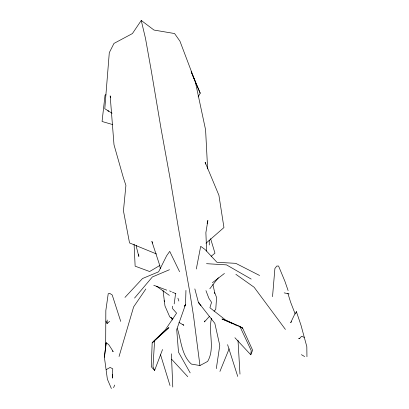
<?xml version="1.0" encoding="UTF-8"?>
<svg xmlns="http://www.w3.org/2000/svg" width="409" height="409" viewBox="0 0 409 409"><rect width="100%" height="100%" fill="white"/><g stroke="black" fill="none" stroke-linecap="round" stroke-linejoin="round"><path stroke-width="0.61" d="M120.727 321.402L112.224 294.996L109.612 293.289L108.216 293.759L105.834 310.543L105.67 346.771L104.392 357.246L107.373 379.169L111.386 388.55M185.947 290.37L185.548 304.475L176.719 329.552L178.493 352.169L190.175 372.865M109.612 321.31L107.086 323.57L107.204 320.032M154.602 370.457L151.269 366.704L152.174 342.865L168.943 327.573L154.633 340.278L152.997 366.551L154.602 370.457L162.547 349.516M214.551 293.647L214.648 292.399L212.905 284.327M272.527 296.678L274.899 268.498L276.75 266.065L278.56 266.014L284.935 281.372L288.115 290.569M234.909 337.732L250.778 354.792L251.203 350.554L239.878 326.392L221.954 318.938L232.859 323.79M136.427 245.339L136.284 246.561L138.84 256.448L138.677 254.602M104.392 357.246L106.182 342.711L108.717 344.593L113.237 351.602L112.23 350.958M105.67 346.771L106.182 342.711M296.274 312.885L296.428 311.724L300.993 325.221L306.827 346.684L306.944 356.699M174.178 303.902L175.599 293.616M216.305 368.606L219.781 345.441L214.832 323.34L198.396 302.384L194.837 288.923M196.315 268.989L200.681 246.336L205.052 249.495L216.959 262.302L235.763 263.335L259.597 275.487M211.499 318.274C208.079 332.312 215.303 348.32 207.649 361.418L199.95 365.544L191.356 364.071C181.458 355.104 181.207 340.421 177.342 328.514M207.123 223.493L207.884 220.436L205.88 232.624L206.617 251.06M119.05 356.51L133.641 306.862L145.844 288.989M250.778 354.792L252.614 350.196L242.619 328.136L239.878 326.392M219.924 371.428L229.137 348.821M113.574 387.671L114.719 385.068M204.919 320.861L204.398 321.955L209.444 316.356M184.669 306.07L185.548 304.475L184.602 306.096M198.114 96.907L200.216 93.17L192.368 74.53M200.216 93.17L195.374 81.928L179.95 41.186L174.592 33.548L153.978 30.051L141.243 20.45L132.419 33.564L113.973 43.42L109.295 52.695L104.796 108.712L112.081 113.247M296.428 311.724L294.664 314.306L290.681 322.701L291.423 321.714M209.807 288.785L218.35 277.767M134.566 298.064L152.363 276.959L169.474 269.715M214.076 311.229L215.758 309.362L216.591 297.537L214.648 292.399M124.965 297.415L142.526 278.524L158.631 271.801L166.637 255.753L169.725 251.377L179.577 271.714M154.633 340.278L152.174 342.865L165.405 329.69L176.586 313.156L172.613 308.657L172.388 306.188M205.962 243.263L223.948 227.552L218.907 195.267L205.134 162.25L205.625 164.091M211.156 256.264L214.97 253.176L210.604 238.667M212.424 282.711L224.429 273.452M105.941 94.581L105.026 95.277L102.056 121.483L112.741 124.587M159.955 265.385L149.638 271.525L135.139 266.177L134.08 244.158M106.263 369.593L110.139 367.435L112.751 368.811L112.48 378.12L112.286 374.445M299.904 338.269L298.682 338.529L299.633 338.371L301.597 336.254L304.184 337.359M206.525 263.682L226.509 264.884L251.192 279.071M284.178 292.875L289.081 293.923M153.774 285.277L166.76 290.15M156.483 253.963L129.535 242.931L123.441 210.814L125.911 185.415L123.334 177.613L114.004 144.786L110.169 95.808M169.582 290.901L171.299 291.663M172.445 292.174L175.88 293.703M234.009 324.301L235.727 325.068M239.746 326.857L242.619 328.136L239.756 326.765M238.611 326.218L225.441 319.915L209.909 307.732L211.54 302.317L208.861 298.253L205.957 290.63M301.397 354.664L304.639 356.551M172.992 318.805L169.735 316.857L164.965 305.947L163.043 290.518M178.968 322.379L183.856 325.303L182.956 324.434M235.891 274.321L254.112 287.236L285.405 329.414M156.509 286.198L169.357 295.375M199.704 303.636L198.396 302.384L200.972 305.722M171.586 359.204L187.746 376.669M170.916 317.287L172.445 319.961M152.721 243.104L151.862 241.422L159.249 263.892L160.42 268.8M106.013 321.142L107.086 323.57M191.141 71.616L191.877 73.364M191.509 72.664L195.374 81.928L205.594 129.868L207.629 168.943M164.065 300.635L164.52 301.796M295.186 314.005L290.584 302.108L287.89 293.36M177.92 298.156L178.861 301.044M227.593 344.664L237.736 376.444M160.558 354.777L170.011 385.498M141.243 20.45L145.507 38.451L151.386 71.33L160.895 127.812L170.236 179.234L178.114 226.259L189.643 291.264L193.477 315.559L199.95 365.544M110.312 96.422L110.604 97.654M108.063 110.379L108.221 111.642M238.002 340.308L239.976 374.102M171.386 353.821L172.787 387.026M209.234 240.134L209.28 244.976M195.374 81.928L195.374 83.845"/></g></svg>
